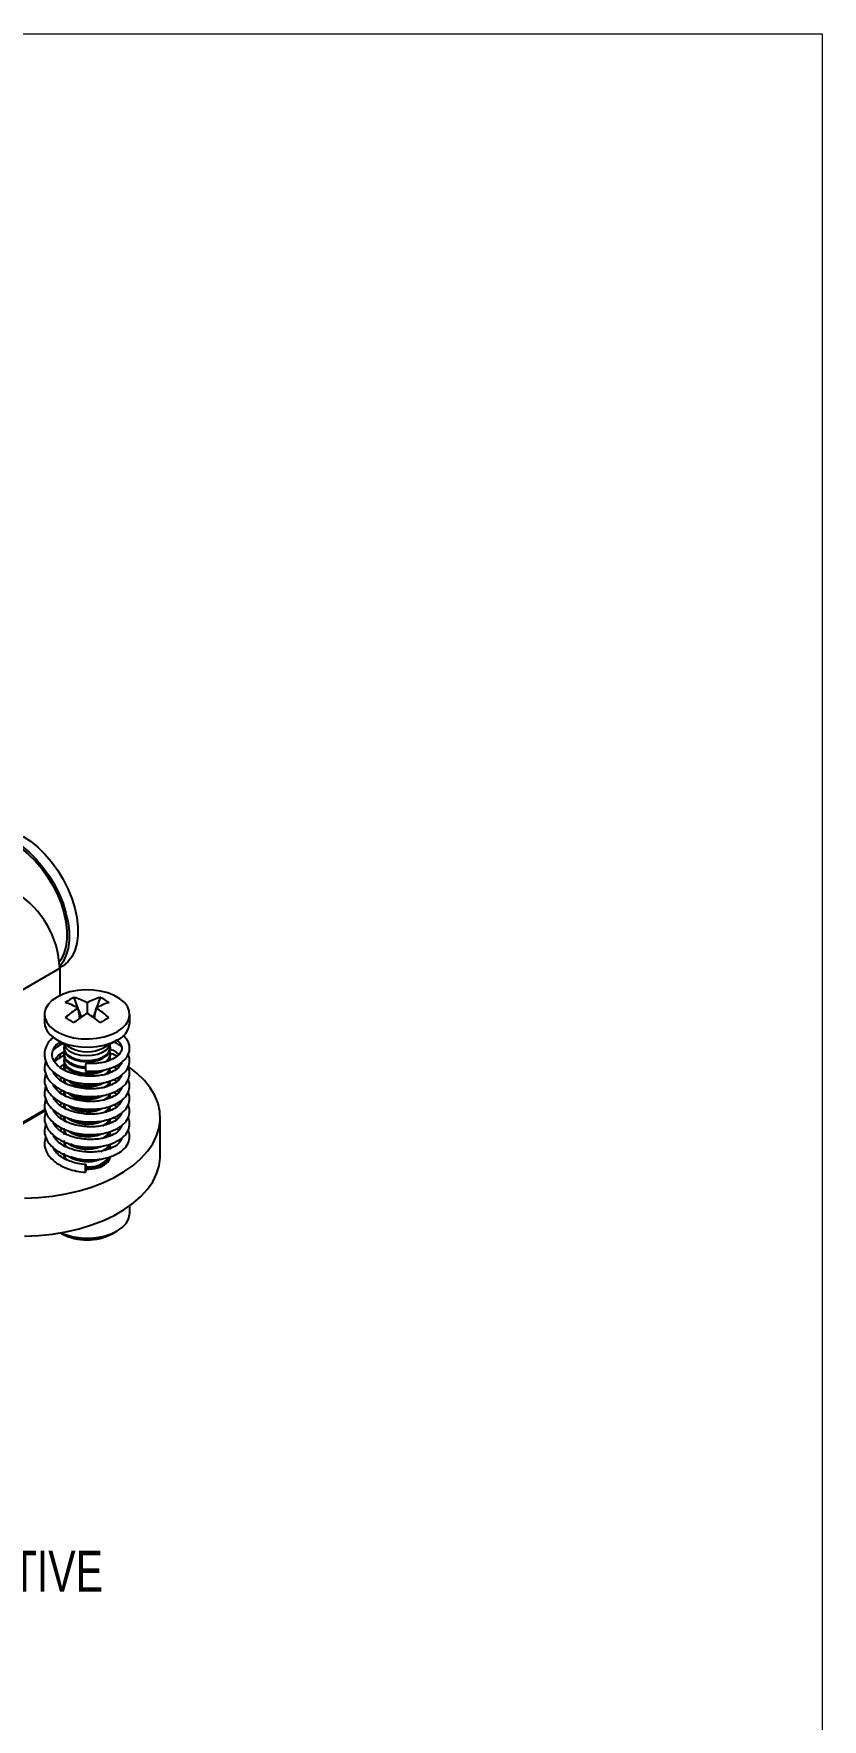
# Model space of a CAD drawing. Header units: millimetres. Extents: x 5 to 292, y 4 to 204.
# Drawn here: x 241 to 291.9, y 95.6 to 204.5 of the extents above; entities that cross this region are included whole.
import ezdxf

# ---------------------------------------------------------------- set-up
doc = ezdxf.new("R2010")
doc.units = ezdxf.units.MM
doc.layers.add('LAYER_1', color=179, linetype='Continuous')
doc.styles.add('SLDTEXTSTYLE0', font='TXT', dxfattribs={"width": 0.75})

msp = doc.modelspace()

# ---------------------------------------------------------------- linework, layer by layer
at = {"color": 7, "linetype": 'Continuous', "lineweight": 18}
for p, q in [((4.92, 204.48), (291.92, 204.48)), ((291.92, 204.48), (291.92, 4.48))]:
    msp.add_line(p, q, dxfattribs=at)
at = {"color": 7, "linetype": 'Continuous', "lineweight": 25}
for p, q in [((238.44, 141.684), (242.682, 144.133)), ((242.682, 144.156), (242.82, 144.236)), ((242.682, 144.133), (242.682, 142.367)), ((243.601, 142.248), (243.838, 141.58)), ((243.969, 140.899), (243.866, 141.565)), ((244.45, 141.902), (244.45, 141.228)), ((244.931, 140.899), (245.034, 141.565)), ((245.299, 142.248), (245.063, 141.58)), ((241.7, 141.151), (241.7, 140.622)), ((243.884, 141.448), (244.056, 140.962)), ((245.016, 141.448), (244.844, 140.962)), ((247.2, 140.622), (247.2, 141.151)), ((242.505, 139.5), (243.389, 138.99)), ((242.682, 139.365), (242.682, 139.157)), ((245.511, 138.99), (246.395, 139.5)), ((242.682, 138.548), (242.682, 138.34)), ((242.95, 139.033), (242.95, 138.951)), ((242.95, 138.631), (242.95, 138.549)), ((245.95, 138.951), (245.95, 139.033)), ((245.95, 138.549), (245.95, 138.631)), ((242.317, 137.326), (242.355, 137.38)), ((242.417, 137.325), (242.354, 137.274)), ((242.962, 137.667), (242.866, 137.617)), ((242.95, 138.228), (242.95, 138.147)), ((242.95, 137.826), (242.95, 137.744)), ((242.976, 137.584), (242.965, 137.546)), ((246.366, 137.86), (246.499, 137.745)), ((242.317, 136.509), (242.355, 136.563)), ((242.417, 136.509), (242.354, 136.457)), ((242.682, 136.915), (242.861, 137.052)), ((242.682, 136.098), (242.861, 136.236)), ((242.96, 136.849), (242.866, 136.801)), ((242.95, 137.021), (242.95, 136.939)), ((242.95, 136.216), (242.95, 136.134)), ((242.976, 136.779), (242.963, 136.73)), ((243.299, 136.868), (243.389, 136.811)), ((246.366, 137.044), (246.499, 136.929)), ((246.366, 136.227), (246.499, 136.112)), ((238.44, 133.11), (241.733, 135.011)), ((242.317, 135.693), (242.356, 135.748)), ((242.431, 135.704), (242.354, 135.641)), ((242.695, 135.292), (242.861, 135.419)), ((242.962, 136.033), (242.866, 135.984)), ((242.967, 135.219), (242.866, 135.168)), ((242.95, 135.411), (242.95, 135.329)), ((242.976, 135.169), (242.958, 135.099)), ((242.976, 135.974), (242.96, 135.915)), ((245.95, 135.732), (245.95, 135.814)), ((245.95, 134.927), (245.95, 135.009)), ((246.366, 135.41), (246.499, 135.296)), ((238.44, 133.028), (241.748, 134.938)), ((242.317, 134.876), (242.355, 134.93)), ((242.317, 134.06), (242.355, 134.114)), ((242.417, 134.876), (242.354, 134.824)), ((242.417, 134.059), (242.354, 134.008)), ((242.695, 134.475), (242.861, 134.603)), ((242.976, 134.364), (242.956, 134.283)), ((245.95, 134.122), (245.95, 134.204)), ((246.366, 134.594), (246.499, 134.479)), ((249.172, 132.028), (249.172, 134.478)), ((242.317, 133.243), (242.355, 133.297)), ((242.695, 133.659), (242.861, 133.786)), ((242.95, 133.801), (242.95, 133.72)), ((242.976, 133.559), (242.95, 133.399)), ((242.95, 132.997), (242.95, 132.915)), ((245.95, 133.317), (245.95, 133.399)), ((246.366, 133.777), (246.499, 133.663)), ((242.976, 132.754), (242.95, 132.594)), ((242.95, 132.192), (242.95, 132.11)), ((242.976, 131.95), (242.962, 131.899)), ((245.95, 132.512), (245.95, 132.594)), ((247.2, 128.293), (247.2, 128.782)), ((242.722, 127.045), (242.823, 126.987)), ((246.077, 126.987), (246.395, 127.17))]:
    msp.add_line(p, q, dxfattribs=at)
at = {"color": 7, "linetype": 'Continuous', "lineweight": 25, "flags": 128}
for points in [[(240.321, 152.649), (240.802, 152.333), (241.274, 151.947), (241.729, 151.498), (242.158, 150.994), (242.552, 150.445), (242.904, 149.861), (243.209, 149.253), (243.46, 148.632), (243.652, 148.01), (243.782, 147.398), (243.848, 146.808), (243.848, 146.251), (243.782, 145.737), (243.652, 145.276), (243.46, 144.875), (243.209, 144.544), (242.904, 144.288), (242.82, 144.236)], [(239.755, 152.322), (240.236, 152.006), (240.709, 151.62), (241.163, 151.171), (241.592, 150.667), (241.986, 150.118), (242.339, 149.534), (242.643, 148.926), (242.894, 148.306), (243.086, 147.683), (243.216, 147.072), (243.282, 146.482), (243.282, 145.925), (243.216, 145.41), (243.086, 144.949), (242.894, 144.549), (242.68, 144.258)], [(239.755, 152.159), (240.217, 151.855), (240.671, 151.485), (241.107, 151.054), (241.518, 150.57), (241.897, 150.043), (242.235, 149.483), (242.528, 148.899), (242.768, 148.303), (242.953, 147.706), (243.078, 147.118), (243.141, 146.552), (243.141, 146.017), (243.078, 145.524), (242.953, 145.081), (242.768, 144.697), (242.662, 144.538)], [(246.395, 140.029), (246.719, 140.254), (246.966, 140.51), (247.127, 140.788), (247.197, 141.078), (247.174, 141.371), (247.058, 141.656), (246.853, 141.924), (246.566, 142.166), (246.207, 142.373), (245.788, 142.538), (245.324, 142.657), (244.83, 142.724), (244.323, 142.737), (243.82, 142.697), (243.339, 142.604), (242.896, 142.461), (242.506, 142.274), (242.181, 142.048), (241.934, 141.793), (241.773, 141.515), (241.703, 141.225), (241.726, 140.932), (241.843, 140.647), (242.048, 140.379), (242.334, 140.137), (242.693, 139.93), (243.112, 139.764), (243.576, 139.646), (244.07, 139.579), (244.577, 139.565), (245.08, 139.606), (245.561, 139.699), (246.004, 139.842), (246.395, 140.029)], [(241.7, 140.622), (241.726, 140.403), (241.843, 140.118), (242.048, 139.85), (242.334, 139.608), (242.693, 139.401), (243.112, 139.236), (243.576, 139.117), (244.07, 139.05), (244.577, 139.037), (245.08, 139.077), (245.561, 139.17), (246.004, 139.313), (246.395, 139.5)], [(243.389, 138.742), (243.687, 138.609), (244.032, 138.522), (244.403, 138.488), (244.777, 138.509), (245.131, 138.582), (245.442, 138.704), (245.691, 138.867), (245.861, 139.061), (245.936, 139.235)], [(243.389, 138.421), (243.687, 138.288), (244.032, 138.202), (244.403, 138.168), (244.777, 138.188), (245.131, 138.262), (245.442, 138.384), (245.691, 138.546), (245.861, 138.74), (245.943, 138.952), (245.932, 139.169), (245.924, 139.193)], [(243.389, 138.339), (243.687, 138.206), (244.032, 138.12), (244.403, 138.086), (244.777, 138.106), (245.131, 138.18), (245.442, 138.302), (245.691, 138.465), (245.861, 138.658), (245.943, 138.87), (245.95, 138.951)], [(245.95, 138.228), (245.932, 138.364), (245.924, 138.389)], [(240.4, 129.284), (241.309, 129.324), (242.207, 129.416), (243.083, 129.561), (243.93, 129.756), (244.738, 130), (245.499, 130.29), (246.206, 130.622), (246.85, 130.995), (247.426, 131.402), (247.928, 131.842), (248.35, 132.308), (248.688, 132.797), (248.939, 133.303), (249.1, 133.821), (249.169, 134.346), (249.146, 134.872), (249.031, 135.394), (248.825, 135.907), (248.53, 136.405), (248.149, 136.883), (247.687, 137.337), (247.147, 137.761), (247.108, 137.789)], [(242.95, 137.744), (242.951, 137.717), (243.002, 137.519)], [(245.73, 137.293), (245.861, 137.451), (245.943, 137.66)], [(245.95, 137.423), (245.932, 137.559), (245.924, 137.584)], [(243.125, 136.936), (243.159, 136.901), (243.389, 136.729)], [(243.149, 136.105), (243.159, 136.096), (243.389, 135.924)], [(245.711, 136.47), (245.861, 136.646), (245.941, 136.843)], [(245.95, 136.618), (245.932, 136.754), (245.924, 136.779)], [(243.158, 135.292), (243.159, 135.291), (243.389, 135.12)], [(245.944, 135.738), (245.932, 135.949), (245.924, 135.974)], [(240.4, 126.834), (241.309, 126.874), (242.207, 126.967), (243.083, 127.112), (243.93, 127.307), (244.738, 127.551), (245.499, 127.84), (246.206, 128.173), (246.85, 128.545), (247.426, 128.953), (247.928, 129.392), (248.35, 129.859), (248.688, 130.347), (248.939, 130.853), (249.1, 131.372), (249.169, 131.896), (249.172, 132.028)], [(242.953, 132.059), (242.969, 131.872), (242.99, 131.809)], [(244.362, 131.143), (244.591, 131.146), (244.958, 131.193), (245.293, 131.292), (245.575, 131.435), (245.787, 131.615), (245.914, 131.819), (245.95, 132.008)], [(245.938, 131.899), (245.932, 131.925), (245.925, 131.946)], [(244.365, 131.346), (244.365, 131.257), (244.363, 131.16), (244.36, 131.069), (244.356, 130.998), (244.353, 130.958), (244.35, 130.956), (244.348, 130.991), (244.348, 131.058), (244.348, 131.147), (244.35, 131.244), (244.353, 131.335), (244.356, 131.406), (244.36, 131.446), (244.363, 131.448), (244.365, 131.413), (244.365, 131.346)], [(242.742, 127.049), (243.112, 126.906), (243.576, 126.787), (244.07, 126.72), (244.577, 126.707), (245.08, 126.747), (245.561, 126.84), (246.004, 126.983), (246.395, 127.17), (246.719, 127.395), (246.966, 127.651), (247.127, 127.929), (247.197, 128.219), (247.2, 128.293)]]:
    msp.add_lwpolyline(points, dxfattribs=at)
at = {"color": 7, "linetype": 'Continuous', "lineweight": 25}
for centre, radius, start, end in [((236.585, 143.879), 6.102, 2.38683, 57.6132), ((245.677, 138.001), 4.727, 116.05091, 123.94371), ((241.069, 136.218), 6.034, 62.38913, 70.96513), ((248.043, 135.149), 7.656, 123.06079, 130.82575), ((242.038, 137.188), 5.296, 62.89842, 72.82949), ((246.863, 137.188), 5.296, 107.17106, 117.10107), ((247.831, 136.218), 6.034, 109.03453, 117.61125), ((240.858, 135.149), 7.655, 49.1737, 56.93971), ((243.223, 138.001), 4.727, 56.05662, 63.94876), ((232.239, 121.585), 22.165, 59.16172, 60.84365), ((249.51, 133.304), 9.402, 122.56038, 128.9402), ((239.39, 133.303), 9.403, 51.06014, 57.43924), ((256.665, 121.578), 22.173, 119.15665, 120.83797), ((245.871, 140.725), 1.333, 293.11559, 355.5643), ((243.67, 139.004), 0.722, 184.2065, 247.11339), ((243.67, 138.602), 0.722, 184.2065, 247.11339), ((243.637, 139.05), 0.676, 167.76075, 248.5332), ((243.637, 138.648), 0.676, 167.76075, 248.5332), ((243.637, 138.245), 0.676, 167.76075, 248.5332), ((243.739, 139.473), 0.811, 197.06199, 244.43658), ((244.45, 141.009), 2.281, 242.282, 297.7127), ((245.309, 138.639), 0.634, 298.32823, 13.85696), ((245.341, 138.568), 0.609, 312.05626, 358.17197), ((243.67, 138.2), 0.722, 184.2065, 247.11339), ((243.498, 137.826), 0.546, 162.91775, 218.21201), ((244.394, 139.895), 2.128, 241.82722, 268.8083), ((244.394, 139.812), 2.128, 241.82571, 268.77078), ((244.457, 139.679), 2.322, 242.63985, 290.94228), ((244.447, 139.513), 2.244, 241.86776, 299.87773), ((244.83, 137.554), 0.484, 175.71751, 188.2698), ((247.724, 137.669), 3.377, 174.65102, 181.34598), ((245.153, 137.967), 0.828, 301.79009, 337.77548), ((243.519, 137.03), 0.569, 180.94411, 219.52849), ((243.492, 136.945), 0.542, 180.57599, 207.29404), ((243.523, 136.226), 0.573, 181.00318, 221.1605), ((243.495, 136.14), 0.545, 180.60494, 209.26268), ((244.457, 138.878), 2.327, 242.68434, 289.75983), ((244.449, 138.719), 2.254, 241.96318, 298.9675), ((245.14, 137.172), 0.845, 300.50614, 336.55415), ((243.528, 135.422), 0.578, 181.06327, 222.77888), ((243.499, 135.336), 0.549, 180.66287, 211.18008), ((244.457, 138.077), 2.33, 242.72385, 288.57936), ((244.451, 137.934), 2.273, 242.14784, 297.09884), ((244.457, 137.276), 2.333, 242.75816, 287.40067), ((244.453, 137.141), 2.284, 242.26316, 295.8536), ((245.105, 135.59), 0.89, 296.6489, 334.08747), ((245.128, 136.378), 0.862, 299.25077, 335.35386), ((245.203, 135.432), 0.765, 307.43208, 342.91302), ((245.216, 136.228), 0.75, 309.18466, 344.26337), ((245.439, 135.009), 0.511, 349.98924, 18.28541), ((243.533, 134.618), 0.583, 181.12385, 224.3848), ((243.502, 134.532), 0.552, 180.71721, 212.87179), ((244.468, 136.269), 2.217, 234.894, 295.13886), ((244.458, 136.486), 2.347, 242.90342, 286.10715), ((245.08, 134.805), 0.922, 293.77379, 332.8366), ((245.19, 134.637), 0.782, 305.81753, 341.58042), ((245.439, 134.204), 0.511, 348.50458, 18.28164), ((243.538, 133.814), 0.588, 181.18513, 225.97706), ((243.506, 133.727), 0.556, 180.77242, 214.55244), ((243.543, 133.009), 0.593, 181.24697, 227.55652), ((243.51, 132.923), 0.56, 180.82857, 216.22171), ((244.466, 135.488), 2.24, 236.36828, 293.80761), ((244.464, 134.7), 2.257, 237.42233, 292.52476), ((244.458, 135.681), 2.347, 242.91345, 284.94463), ((245.005, 134.076), 1.025, 292.44123, 330.19014), ((245.178, 133.841), 0.797, 304.44678, 340.29096), ((245.439, 133.399), 0.511, 347.02279, 18.27395), ((243.514, 132.119), 0.564, 180.88574, 217.87898), ((243.637, 132.256), 0.696, 192.0711, 227.95033), ((244.463, 133.912), 2.273, 238.44057, 291.25331), ((244.454, 134.868), 2.338, 242.91113, 280.57991), ((244.451, 134.055), 2.329, 242.88727, 278.44243), ((244.628, 132.748), 1.526, 260.06893, 327.90642), ((244.612, 132.911), 1.603, 261.14891, 322.40467), ((244.979, 133.296), 1.06, 289.81591, 328.97775), ((245.166, 133.046), 0.812, 303.10635, 339.02318), ((245.438, 132.594), 0.512, 345.55134, 19.0691), ((244.45, 130.077), 3.493, 242.24382, 297.75618)]:
    msp.add_arc(centre, radius, start, end, dxfattribs=at)
for points, knots in [([(242.293, 139.673), (242.215, 139.614), (241.958, 139.421), (241.734, 138.987), (241.67, 138.526), (241.745, 138.177), (241.859, 137.909), (242.075, 137.595), (242.406, 137.303), (242.82, 137.059), (243.247, 136.878), (243.768, 136.73), (244.152, 136.689), (244.351, 136.668)], [0, 0, 0, 0, 0.0588436, 0.1937264, 0.3258982, 0.3883971, 0.4469871, 0.5285209, 0.647158, 0.72056, 0.8048555, 0.8987919, 1, 1, 1, 1]), ([(246.677, 138.057), (246.677, 138.047), (246.678, 137.999), (246.629, 137.906), (246.53, 137.757), (246.312, 137.564), (245.995, 137.393), (245.626, 137.269), (245.262, 137.192), (244.832, 137.151), (244.349, 137.159), (243.861, 137.226), (243.42, 137.347), (243.065, 137.495), (242.728, 137.689), (242.462, 137.917), (242.25, 138.221), (242.164, 138.539), (242.246, 138.89), (242.425, 139.179), (242.624, 139.323), (242.682, 139.365)], [0, 0, 0, 0, 0.0091922, 0.0436235, 0.0814876, 0.1360103, 0.2068877, 0.2494307, 0.297218, 0.3496552, 0.4056939, 0.4659222, 0.5213464, 0.5707541, 0.6135723, 0.6821978, 0.7314623, 0.8144731, 0.8914198, 0.9682377, 1, 1, 1, 1]), ([(244.351, 137.484), (244.555, 137.478), (244.946, 137.467), (245.485, 137.54), (245.93, 137.656), (246.364, 137.833), (246.716, 138.057), (247.026, 138.377), (247.187, 138.713), (247.202, 139.067), (247.115, 139.431), (246.906, 139.661), (246.768, 139.811)], [0, 0, 0, 0, 0.1052735, 0.202564, 0.2894159, 0.3646002, 0.4854391, 0.5666714, 0.6978504, 0.7734181, 0.8510021, 1, 1, 1, 1]), ([(246.382, 139.479), (246.428, 139.442), (246.591, 139.31), (246.699, 139.087), (246.699, 138.887), (246.632, 138.723), (246.528, 138.573), (246.313, 138.38), (245.995, 138.209), (245.626, 138.086), (245.262, 138.009), (244.832, 137.965), (244.522, 137.978), (244.362, 137.984)], [0, 0, 0, 0, 0.0560545, 0.200227, 0.3234406, 0.3821916, 0.4467998, 0.5398331, 0.6607727, 0.7333647, 0.8149052, 0.90438, 1, 1, 1, 1]), ([(246.68, 139.064), (246.631, 139.101), (246.51, 139.196), (246.334, 139.296), (246.197, 139.349), (246.159, 139.364)], [0, 0, 0, 0, 0.3251942, 0.810669, 1, 1, 1, 1]), ([(242.904, 139.27), (242.805, 139.224), (242.549, 139.105), (242.367, 138.932), (242.255, 138.826)], [0, 0, 0, 0, 0.3830592, 1, 1, 1, 1]), ([(242.317, 138.143), (242.375, 138.236), (242.497, 138.433), (242.762, 138.639), (242.954, 138.738), (242.994, 138.759)], [0, 0, 0, 0, 0.417316, 0.876856, 1, 1, 1, 1]), ([(242.985, 138.495), (242.857, 138.437), (242.611, 138.327), (242.437, 138.167), (242.354, 138.09)], [0, 0, 0, 0, 0.5223544, 1, 1, 1, 1]), ([(244.351, 136.668), (244.555, 136.662), (244.946, 136.65), (245.485, 136.724), (245.93, 136.839), (246.364, 137.016), (246.716, 137.241), (247.025, 137.56), (247.19, 137.898), (247.195, 138.248), (247.171, 138.461), (247.093, 138.559), (247.079, 138.576)], [0, 0, 0, 0, 0.1213219, 0.2334437, 0.3335357, 0.4201815, 0.5594416, 0.6530574, 0.8042339, 0.8913214, 0.9807327, 1, 1, 1, 1]), ([(245.928, 138.917), (245.97, 138.902), (246.127, 138.846), (246.326, 138.721), (246.444, 138.612), (246.499, 138.562)], [0, 0, 0, 0, 0.1638349, 0.6099454, 1, 1, 1, 1]), ([(246.37, 138.447), (246.338, 138.466), (246.209, 138.54), (246.055, 138.595), (245.939, 138.635)], [0, 0, 0, 0, 0.2485677, 1, 1, 1, 1]), ([(241.764, 138.151), (241.725, 137.971), (241.667, 137.706), (241.746, 137.361), (241.859, 137.092), (242.075, 136.778), (242.406, 136.486), (242.82, 136.242), (243.247, 136.061), (243.768, 135.913), (244.152, 135.872), (244.351, 135.851)], [0, 0, 0, 0, 0.1610184, 0.238804, 0.3117248, 0.4132011, 0.5608559, 0.6522113, 0.7571249, 0.8740373, 1, 1, 1, 1]), ([(241.764, 137.334), (241.725, 137.155), (241.667, 136.889), (241.746, 136.544), (241.859, 136.276), (242.075, 135.962), (242.406, 135.67), (242.82, 135.426), (243.247, 135.245), (243.768, 135.097), (244.152, 135.056), (244.351, 135.035)], [0, 0, 0, 0, 0.1610184, 0.238804, 0.3117247, 0.413201, 0.5608558, 0.6522112, 0.7571248, 0.8740372, 1, 1, 1, 1]), ([(246.677, 137.242), (246.677, 137.231), (246.678, 137.184), (246.629, 137.09), (246.53, 136.94), (246.312, 136.747), (245.995, 136.576), (245.626, 136.453), (245.262, 136.376), (244.832, 136.335), (244.349, 136.342), (243.861, 136.409), (243.42, 136.53), (243.065, 136.679), (242.727, 136.872), (242.469, 137.1), (242.3, 137.314), (242.276, 137.422), (242.269, 137.456)], [0, 0, 0, 0, 0.0129884, 0.0586129, 0.1087861, 0.1810334, 0.2749521, 0.3313253, 0.3946476, 0.4641316, 0.5383877, 0.6181954, 0.6916372, 0.7571067, 0.8138446, 0.9047794, 0.9700591, 1, 1, 1, 1]), ([(242.682, 137.731), (242.741, 137.783), (242.829, 137.86), (242.952, 137.921), (242.992, 137.941)], [0, 0, 0, 0, 0.6701909, 1, 1, 1, 1]), ([(244.351, 135.851), (244.555, 135.845), (244.946, 135.834), (245.485, 135.907), (245.93, 136.023), (246.364, 136.199), (246.716, 136.424), (247.025, 136.744), (247.19, 137.081), (247.195, 137.432), (247.171, 137.644), (247.093, 137.742), (247.079, 137.76)], [0, 0, 0, 0, 0.1213219, 0.2334437, 0.3335357, 0.4201815, 0.5594416, 0.6530574, 0.8042339, 0.8913214, 0.9807327, 1, 1, 1, 1]), ([(246.37, 137.631), (246.339, 137.65), (246.265, 137.694), (246.176, 137.726), (246.125, 137.744)], [0, 0, 0, 0, 0.4287789, 1, 1, 1, 1]), ([(241.764, 136.518), (241.725, 136.338), (241.667, 136.073), (241.746, 135.727), (241.859, 135.459), (242.075, 135.145), (242.406, 134.853), (242.82, 134.609), (243.247, 134.428), (243.768, 134.28), (244.152, 134.239), (244.351, 134.218)], [0, 0, 0, 0, 0.1610184, 0.238804, 0.3117247, 0.4132011, 0.5608559, 0.6522113, 0.7571248, 0.8740373, 1, 1, 1, 1]), ([(246.677, 136.425), (246.677, 136.415), (246.678, 136.367), (246.629, 136.273), (246.53, 136.124), (246.312, 135.93), (245.995, 135.76), (245.626, 135.636), (245.262, 135.559), (244.832, 135.518), (244.349, 135.525), (243.861, 135.593), (243.42, 135.713), (243.065, 135.862), (242.727, 136.056), (242.469, 136.284), (242.3, 136.497), (242.276, 136.606), (242.269, 136.64)], [0, 0, 0, 0, 0.0129884, 0.058613, 0.1087862, 0.1810334, 0.2749522, 0.3313253, 0.3946476, 0.4641316, 0.5383877, 0.6181954, 0.6916372, 0.7571068, 0.8138446, 0.9047794, 0.9700592, 1, 1, 1, 1]), ([(244.351, 135.035), (244.555, 135.029), (244.946, 135.017), (245.485, 135.09), (245.93, 135.206), (246.364, 135.383), (246.716, 135.608), (247.025, 135.927), (247.19, 136.265), (247.195, 136.615), (247.171, 136.827), (247.093, 136.926), (247.079, 136.943)], [0, 0, 0, 0, 0.1213219, 0.2334437, 0.3335357, 0.4201815, 0.5594416, 0.6530574, 0.8042339, 0.8913214, 0.9807327, 1, 1, 1, 1]), ([(244.351, 134.218), (244.555, 134.212), (244.946, 134.201), (245.485, 134.274), (245.93, 134.39), (246.364, 134.566), (246.716, 134.791), (247.025, 135.111), (247.19, 135.448), (247.195, 135.799), (247.171, 136.011), (247.093, 136.109), (247.079, 136.127)], [0, 0, 0, 0, 0.1213219, 0.2334437, 0.3335357, 0.4201815, 0.5594416, 0.6530574, 0.8042339, 0.8913214, 0.9807327, 1, 1, 1, 1]), ([(246.37, 136.814), (246.339, 136.833), (246.265, 136.877), (246.176, 136.909), (246.125, 136.927)], [0, 0, 0, 0, 0.4287791, 1, 1, 1, 1]), ([(246.37, 135.998), (246.339, 136.017), (246.265, 136.06), (246.176, 136.093), (246.125, 136.111)], [0, 0, 0, 0, 0.4287789, 1, 1, 1, 1]), ([(241.764, 135.701), (241.725, 135.522), (241.667, 135.256), (241.746, 134.911), (241.859, 134.643), (242.075, 134.329), (242.406, 134.037), (242.82, 133.792), (243.247, 133.612), (243.768, 133.464), (244.152, 133.423), (244.351, 133.402)], [0, 0, 0, 0, 0.1610184, 0.238804, 0.3117247, 0.413201, 0.5608558, 0.6522112, 0.7571248, 0.8740372, 1, 1, 1, 1]), ([(246.677, 135.609), (246.677, 135.598), (246.678, 135.551), (246.629, 135.457), (246.53, 135.307), (246.312, 135.114), (245.995, 134.943), (245.626, 134.82), (245.262, 134.743), (244.832, 134.702), (244.349, 134.709), (243.861, 134.776), (243.42, 134.897), (243.065, 135.045), (242.727, 135.239), (242.469, 135.467), (242.3, 135.68), (242.276, 135.789), (242.269, 135.823)], [0, 0, 0, 0, 0.0129884, 0.058613, 0.1087861, 0.1810334, 0.2749522, 0.3313253, 0.3946476, 0.4641316, 0.5383877, 0.6181954, 0.6916372, 0.7571067, 0.8138446, 0.9047794, 0.9700592, 1, 1, 1, 1]), ([(246.677, 134.792), (246.677, 134.782), (246.678, 134.734), (246.629, 134.64), (246.53, 134.491), (246.312, 134.297), (245.995, 134.127), (245.626, 134.003), (245.262, 133.926), (244.832, 133.885), (244.349, 133.892), (243.861, 133.96), (243.42, 134.08), (243.065, 134.229), (242.727, 134.423), (242.469, 134.651), (242.3, 134.864), (242.276, 134.973), (242.269, 135.007)], [0, 0, 0, 0, 0.0129884, 0.058613, 0.1087862, 0.1810334, 0.2749522, 0.3313253, 0.3946477, 0.4641316, 0.5383877, 0.6181954, 0.6916372, 0.7571068, 0.8138446, 0.9047794, 0.9700592, 1, 1, 1, 1]), ([(244.351, 133.402), (244.555, 133.396), (244.946, 133.384), (245.485, 133.457), (245.93, 133.573), (246.364, 133.75), (246.716, 133.974), (247.025, 134.294), (247.19, 134.632), (247.195, 134.982), (247.171, 135.194), (247.093, 135.293), (247.079, 135.31)], [0, 0, 0, 0, 0.1213219, 0.2334437, 0.3335357, 0.4201815, 0.5594416, 0.6530574, 0.8042339, 0.8913214, 0.9807327, 1, 1, 1, 1]), ([(246.37, 135.181), (246.339, 135.2), (246.265, 135.244), (246.176, 135.276), (246.125, 135.294)], [0, 0, 0, 0, 0.4287789, 1, 1, 1, 1]), ([(241.764, 134.884), (241.725, 134.705), (241.667, 134.44), (241.746, 134.094), (241.859, 133.826), (242.075, 133.512), (242.406, 133.22), (242.82, 132.976), (243.247, 132.795), (243.768, 132.647), (244.152, 132.606), (244.351, 132.585)], [0, 0, 0, 0, 0.1610184, 0.238804, 0.3117247, 0.413201, 0.5608558, 0.6522113, 0.7571249, 0.8740373, 1, 1, 1, 1]), ([(241.764, 134.068), (241.725, 133.889), (241.667, 133.623), (241.746, 133.278), (241.859, 133.01), (242.075, 132.695), (242.406, 132.403), (242.82, 132.159), (243.247, 131.979), (243.768, 131.831), (244.152, 131.79), (244.351, 131.769)], [0, 0, 0, 0, 0.1610185, 0.238804, 0.3117248, 0.4132011, 0.5608559, 0.6522113, 0.7571249, 0.8740373, 1, 1, 1, 1]), ([(246.677, 133.976), (246.677, 133.965), (246.678, 133.917), (246.629, 133.824), (246.53, 133.674), (246.312, 133.481), (245.995, 133.31), (245.626, 133.187), (245.262, 133.11), (244.832, 133.068), (244.349, 133.076), (243.861, 133.143), (243.42, 133.264), (243.065, 133.412), (242.727, 133.606), (242.469, 133.834), (242.3, 134.047), (242.276, 134.156), (242.269, 134.19)], [0, 0, 0, 0, 0.0129884, 0.058613, 0.1087862, 0.1810335, 0.2749522, 0.3313253, 0.3946477, 0.4641316, 0.5383877, 0.6181954, 0.6916373, 0.7571068, 0.8138446, 0.9047794, 0.9700592, 1, 1, 1, 1]), ([(243.008, 134.422), (243.004, 134.421), (242.952, 134.402), (242.907, 134.376), (242.866, 134.351)], [0, 0, 0, 0, 0.0725224, 1, 1, 1, 1]), ([(244.351, 132.585), (244.555, 132.579), (244.946, 132.568), (245.485, 132.641), (245.93, 132.756), (246.364, 132.933), (246.716, 133.158), (247.025, 133.478), (247.19, 133.815), (247.195, 134.166), (247.171, 134.378), (247.093, 134.476), (247.079, 134.494)], [0, 0, 0, 0, 0.1213219, 0.2334437, 0.3335357, 0.4201815, 0.5594416, 0.6530574, 0.8042339, 0.8913214, 0.9807327, 1, 1, 1, 1]), ([(246.37, 134.365), (246.339, 134.384), (246.265, 134.427), (246.176, 134.46), (246.125, 134.478)], [0, 0, 0, 0, 0.4287789, 1, 1, 1, 1]), ([(241.764, 133.251), (241.725, 133.072), (241.667, 132.806), (241.746, 132.461), (241.859, 132.193), (242.075, 131.879), (242.406, 131.587), (242.82, 131.343), (243.247, 131.162), (243.768, 131.014), (244.152, 130.973), (244.351, 130.952)], [0, 0, 0, 0, 0.1610184, 0.238804, 0.3117248, 0.4132011, 0.5608559, 0.6522112, 0.7571248, 0.8740373, 1, 1, 1, 1]), ([(244.362, 132.268), (244.19, 132.287), (243.861, 132.324), (243.42, 132.448), (243.065, 132.596), (242.727, 132.789), (242.469, 133.018), (242.3, 133.231), (242.276, 133.339), (242.269, 133.374)], [0, 0, 0, 0, 0.1728891, 0.3319876, 0.4738155, 0.5967279, 0.7937217, 0.9351385, 1, 1, 1, 1]), ([(244.351, 131.769), (244.555, 131.763), (244.946, 131.751), (245.485, 131.824), (245.93, 131.94), (246.364, 132.117), (246.716, 132.341), (247.025, 132.661), (247.19, 132.999), (247.195, 133.349), (247.171, 133.561), (247.093, 133.66), (247.079, 133.677)], [0, 0, 0, 0, 0.1213219, 0.2334437, 0.3335357, 0.4201815, 0.5594416, 0.6530574, 0.8042339, 0.8913214, 0.9807327, 1, 1, 1, 1]), ([(246.677, 133.159), (246.677, 133.149), (246.678, 133.101), (246.629, 133.007), (246.53, 132.858), (246.312, 132.664), (245.995, 132.494), (245.626, 132.37), (245.262, 132.294), (244.832, 132.25), (244.522, 132.262), (244.362, 132.268)], [0, 0, 0, 0, 0.0241246, 0.1088675, 0.2020591, 0.336251, 0.5106955, 0.6154028, 0.7330176, 0.8620769, 1, 1, 1, 1]), ([(244.362, 131.452), (244.19, 131.471), (243.861, 131.507), (243.42, 131.631), (243.065, 131.779), (242.727, 131.973), (242.469, 132.201), (242.3, 132.414), (242.276, 132.523), (242.269, 132.557)], [0, 0, 0, 0, 0.1728891, 0.3319876, 0.4738155, 0.5967279, 0.7937217, 0.9351385, 1, 1, 1, 1])]:
    msp.add_open_spline(points, degree=3, knots=knots, dxfattribs=at)

# ---------------------------------------------------------------- texts
at = {"layer": 'LAYER_1', "insert": (235.896, 106.512), "char_height": 2.6458, "attachment_point": 1, "style": 'SLDTEXTSTYLE0'}
msp.add_mtext('ACTIVE', dxfattribs=at)

doc.saveas('drawing.dxf')
